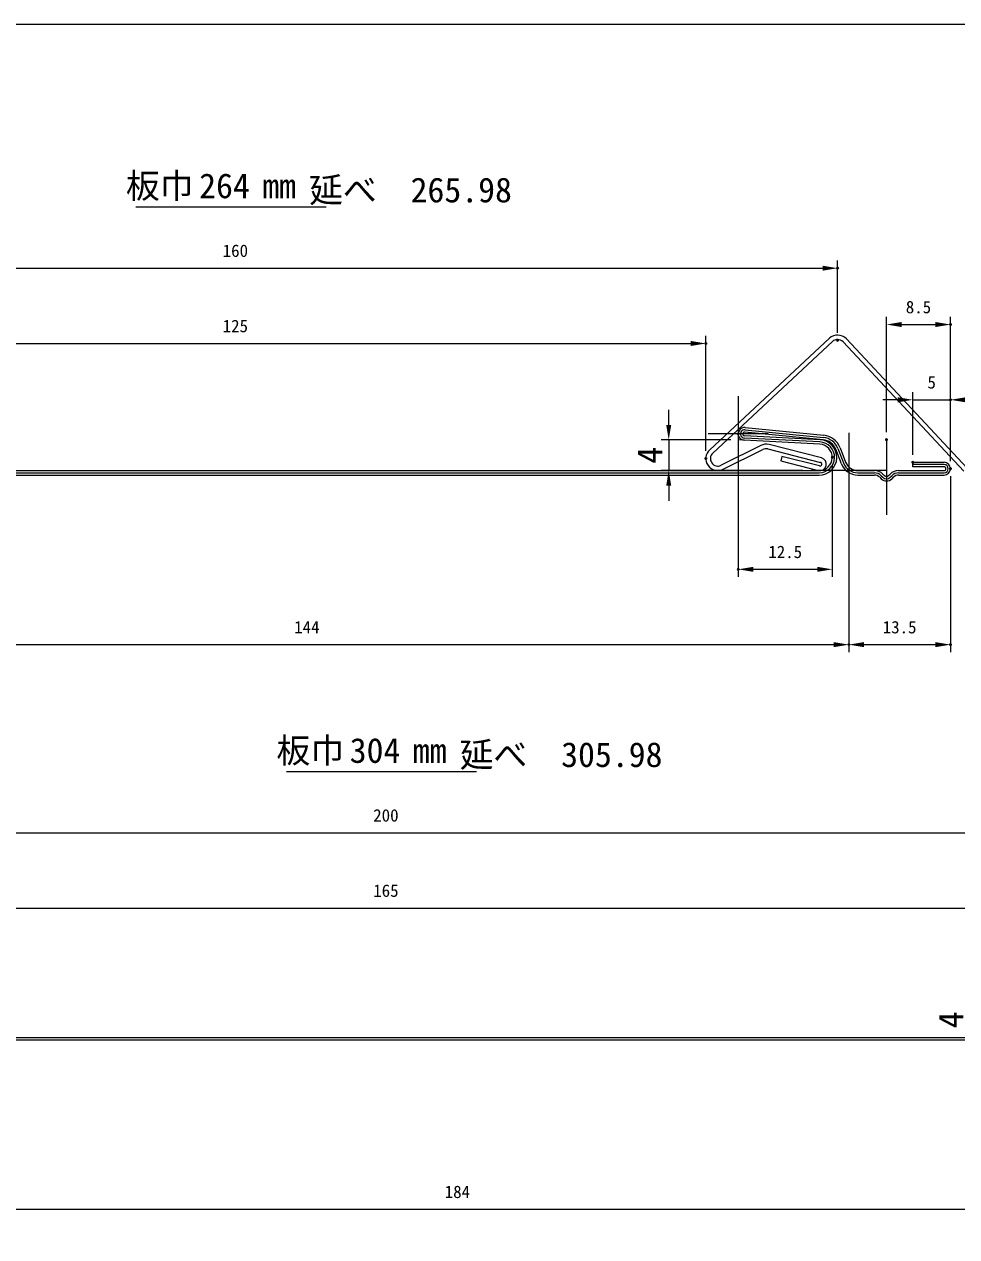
# Model space of a CAD drawing. Units: millimetres on the paper. Extents: x -196 to 195, y -129 to 136.
# Drawn here: x -72.3 to 51.6, y -25.4 to 135.6 of the extents above; entities that cross this region are included whole.
import ezdxf
from ezdxf.enums import TextEntityAlignment as Align

# ---------------------------------------------------------------- set-up
doc = ezdxf.new("R2010")
doc.units = ezdxf.units.MM
doc.header["$PDMODE"] = 32
doc.header["$PDSIZE"] = 0.2
doc.layers.add('0-0', color=7, linetype='Continuous', lineweight=18)
doc.layers.add('0-8', color=3, linetype='Continuous', lineweight=18)
doc.layers.add('0-9', color=7, linetype='Continuous')
doc.styles.add('ＭＳ ゴシック', font='')
doc.styles.get('ＭＳ ゴシック').set_extended_font_data('MS Gothic')

# ---------------------------------------------------------------- blocks, each defined once
blk = doc.blocks.new('D5')
at = {"layer": '0-8'}
for p, q in [((130, 304.239), (130, 322)), ((134, 320), (526, 320)), ((530, 302.839), (530, 322))]:
    blk.add_line(p, q, dxfattribs=at)
at = {"layer": '0-8', "color": 7}
for points in [[(134, 320.667), (134, 319.333), (130, 320)], [(526, 320.667), (526, 319.333), (530, 320)]]:
    blk.add_solid(points, dxfattribs=at)
at = {"layer": '0-9'}
for p in [(530, 320), (130, 302.239), (530, 300.839)]:
    blk.add_point(p, dxfattribs=at)
at = {"layer": '0-8', "color": 7, "style": 'ＭＳ ゴシック'}
blk.add_text('200', height=3.299, dxfattribs=at).set_placement((326.625, 322), align=Align.BOTTOM_LEFT)
blk = doc.blocks.new('D14')
at = {"layer": '0-8'}
for p, q in [((165, 268.239), (165, 302)), ((169, 300), (491, 300)), ((495, 271.439), (495, 302))]:
    blk.add_line(p, q, dxfattribs=at)
at = {"layer": '0-8', "color": 7}
for points in [[(169, 300.667), (169, 299.333), (165, 300)], [(491, 300.667), (491, 299.333), (495, 300)]]:
    blk.add_solid(points, dxfattribs=at)
at = {"layer": '0-9'}
for p in [(495, 300), (495, 269.439), (165, 266.239)]:
    blk.add_point(p, dxfattribs=at)
at = {"layer": '0-8', "color": 7, "style": 'ＭＳ ゴシック'}
blk.add_text('165', height=3.299, dxfattribs=at).set_placement((326.625, 302), align=Align.BOTTOM_LEFT)
blk = doc.blocks.new('D6')
at = {"layer": '0-8'}
for p, q in [((165, 264.239), (165, 218)), ((533, 264.239), (533, 218)), ((169, 220), (529, 220))]:
    blk.add_line(p, q, dxfattribs=at)
at = {"layer": '0-8', "color": 7}
for points in [[(169, 220.667), (169, 219.333), (165, 220)], [(529, 220.667), (529, 219.333), (533, 220)]]:
    blk.add_solid(points, dxfattribs=at)
at = {"layer": '0-9'}
for p in [(165, 266.239), (533, 266.239), (533, 220)]:
    blk.add_point(p, dxfattribs=at)
at = {"layer": '0-8', "color": 7, "style": 'ＭＳ ゴシック'}
blk.add_text('184', height=3.299, dxfattribs=at).set_placement((345.625, 222), align=Align.BOTTOM_LEFT)
blk = doc.blocks.new('D24')
at = {"layer": '0-8'}
for p, q in [((165, 414.239), (165, 368)), ((453, 414.239), (453, 368)), ((169, 370), (449, 370))]:
    blk.add_line(p, q, dxfattribs=at)
at = {"layer": '0-8', "color": 7}
for points in [[(169, 370.667), (169, 369.333), (165, 370)], [(449, 370.667), (449, 369.333), (453, 370)]]:
    blk.add_solid(points, dxfattribs=at)
at = {"layer": '0-9'}
for p in [(165, 416.239), (453, 416.239), (453, 370)]:
    blk.add_point(p, dxfattribs=at)
at = {"layer": '0-8', "color": 7, "style": 'ＭＳ ゴシック'}
blk.add_text('144', height=3.299, dxfattribs=at).set_placement((305.625, 372), align=Align.BOTTOM_LEFT)
blk = doc.blocks.new('D30')
at = {"layer": '0-8'}
for p, q in [((453, 414.239), (453, 368)), ((480, 414.739), (480, 368)), ((457, 370), (476, 370))]:
    blk.add_line(p, q, dxfattribs=at)
at = {"layer": '0-8', "color": 7}
for points in [[(457, 370.667), (457, 369.333), (453, 370)], [(476, 370.667), (476, 369.333), (480, 370)]]:
    blk.add_solid(points, dxfattribs=at)
at = {"layer": '0-9'}
for p in [(453, 416.239), (480, 416.739), (480, 370)]:
    blk.add_point(p, dxfattribs=at)
at = {"layer": '0-8', "color": 7, "style": 'ＭＳ ゴシック'}
blk.add_text('13.5', height=3.299, dxfattribs=at).set_placement((462, 372), align=Align.BOTTOM_LEFT)
blk = doc.blocks.new('D29')
at = {"layer": '0-8'}
for p, q in [((423.6, 423.983), (423.6, 388)), ((448.6, 417.739), (448.6, 388)), ((444.6, 390), (427.6, 390))]:
    blk.add_line(p, q, dxfattribs=at)
at = {"layer": '0-8', "color": 7}
for points in [[(427.6, 390.667), (427.6, 389.333), (423.6, 390)], [(444.6, 390.667), (444.6, 389.333), (448.6, 390)]]:
    blk.add_solid(points, dxfattribs=at)
at = {"layer": '0-9'}
for p in [(423.6, 425.983), (448.6, 419.739), (423.6, 390)]:
    blk.add_point(p, dxfattribs=at)
at = {"layer": '0-8', "color": 7, "style": 'ＭＳ ゴシック'}
blk.add_text('12.5', height=3.299, dxfattribs=at).set_placement((431.6, 392), align=Align.BOTTOM_LEFT)
blk = doc.blocks.new('D32')
at = {"layer": '0-8'}
for p, q in [((165, 418.239), (165, 452)), ((415, 421.439), (415, 452)), ((169, 450), (411, 450))]:
    blk.add_line(p, q, dxfattribs=at)
at = {"layer": '0-8', "color": 7}
for points in [[(169, 450.667), (169, 449.333), (165, 450)], [(411, 450.667), (411, 449.333), (415, 450)]]:
    blk.add_solid(points, dxfattribs=at)
at = {"layer": '0-9'}
for p in [(415, 450), (415, 419.439), (165, 416.239)]:
    blk.add_point(p, dxfattribs=at)
at = {"layer": '0-8', "color": 7, "style": 'ＭＳ ゴシック'}
blk.add_text('125', height=3.299, dxfattribs=at).set_placement((286.625, 452), align=Align.BOTTOM_LEFT)
blk = doc.blocks.new('D23')
at = {"layer": '0-8'}
for p, q in [((130, 454.239), (130, 472)), ((450, 452.839), (450, 472)), ((134, 470), (446, 470))]:
    blk.add_line(p, q, dxfattribs=at)
at = {"layer": '0-8', "color": 7}
for points in [[(134, 470.667), (134, 469.333), (130, 470)], [(446, 470.667), (446, 469.333), (450, 470)]]:
    blk.add_solid(points, dxfattribs=at)
at = {"layer": '0-9'}
for p in [(450, 470), (130, 452.239), (450, 450.839)]:
    blk.add_point(p, dxfattribs=at)
at = {"layer": '0-8', "color": 7, "style": 'ＭＳ ゴシック'}
blk.add_text('160', height=3.299, dxfattribs=at).set_placement((286.625, 472), align=Align.BOTTOM_LEFT)
blk = doc.blocks.new('D31')
at = {"layer": '0-8'}
for p, q in [((463, 426.453), (463, 457.039)), ((467, 455.039), (476, 455.039)), ((480, 418.739), (480, 457.039))]:
    blk.add_line(p, q, dxfattribs=at)
at = {"layer": '0-8', "color": 7}
for points in [[(467, 455.705), (467, 454.372), (463, 455.039)], [(476, 455.705), (476, 454.372), (480, 455.039)]]:
    blk.add_solid(points, dxfattribs=at)
at = {"layer": '0-9'}
for p in [(480, 455.039), (463, 424.453), (480, 416.739)]:
    blk.add_point(p, dxfattribs=at)
at = {"layer": '0-8', "color": 7, "style": 'ＭＳ ゴシック'}
blk.add_text('8.5', height=3.299, dxfattribs=at).set_placement((468.125, 457.039), align=Align.BOTTOM_LEFT)
blk = doc.blocks.new('D28')
at = {"layer": '0-8'}
for p, q in [((466, 435.039), (462, 435.039)), ((470, 420.439), (470, 437.039)), ((470, 435.039), (480, 435.039)), ((480, 418.739), (480, 437.039)), ((484, 435.039), (488, 435.039))]:
    blk.add_line(p, q, dxfattribs=at)
at = {"layer": '0-8', "color": 7}
for points in [[(466, 435.705), (466, 434.372), (470, 435.039)], [(484, 435.705), (484, 434.372), (480, 435.039)]]:
    blk.add_solid(points, dxfattribs=at)
at = {"layer": '0-9'}
for p in [(480, 435.039), (470, 418.439), (480, 416.739)]:
    blk.add_point(p, dxfattribs=at)
at = {"layer": '0-8', "color": 7, "style": 'ＭＳ ゴシック'}
blk.add_text('5', height=3.299, dxfattribs=at).set_placement((473.875, 437.039), align=Align.BOTTOM_LEFT)

msp = doc.modelspace()

# ---------------------------------------------------------------- linework, layer by layer
at = {"layer": '0-0', "color": 3}
for p, q in [((-57.497, 111.351), (-32.218, 111.351)), ((13.301, 82.399), (13.301, 84.399)), ((21.535, 80.399), (12.301, 80.399)), ((13.301, 80.399), (13.301, 76.333)), ((31.135, 76.333), (12.301, 76.333)), ((13.301, 74.333), (13.301, 72.333)), ((-37.497, 36.351), (-12.218, 36.351))]:
    msp.add_line(p, q, dxfattribs=at)
at = {"layer": '0-0', "color": 5}
for p, q in [((34.645, 93.905), (18.745, 79.105)), ((19.153, 78.665), (35.053, 93.465)), ((36.466, 93.416), (52.5, 76.242)), ((52.938, 76.651), (36.904, 93.825)), ((25.518, 79.664), (20.283, 77.039)), ((20.552, 76.503), (25.787, 79.127)), ((26.482, 79.202), (33.446, 77.426)), ((33.595, 78.007), (26.63, 79.784))]:
    msp.add_line(p, q, dxfattribs=at)
at = {"layer": '0-0'}
for p, q in [((22.535, 86.206), (22.535, 76.206)), ((26.535, 81.206), (18.535, 81.206)), ((33.392, 80.131), (23.356, 80.657)), ((23.439, 81.753), (33.861, 80.722)), ((37.235, 81.333), (37.235, 71.333)), ((23.34, 80.357), (22.535, 80.399)), ((35.78, 79.263), (36.522, 77.344)), ((-106.331, 76.033), (33.285, 76.033)), ((42.235, 76.333), (32.235, 76.333)), ((38.434, 76.033), (40.621, 76.033)), ((43.849, 76.033), (49.885, 76.033)), ((49.885, 77.133), (45.735, 77.133)), ((41.54, 75.653), (41.74, 75.453)), ((42.73, 75.453), (42.93, 75.653)), ((-106.331, 1.033), (73.285, 1.033))]:
    msp.add_line(p, q, dxfattribs=at)
at = {"layer": '0-0', "color": 4}
for p, q in [((33.408, 80.43), (23.372, 80.956)), ((33.832, 80.424), (23.409, 81.455)), ((23.468, 82.052), (33.891, 81.021)), ((33.376, 79.831), (23.34, 80.357)), ((36.242, 77.236), (35.5, 79.155)), ((36.06, 79.371), (36.802, 77.452)), ((45.735, 76.833), (45.735, 77.433)), ((45.735, 77.433), (49.885, 77.433)), ((-106.331, 76.333), (33.285, 76.333)), ((-106.331, 75.733), (33.285, 75.733)), ((38.434, 76.333), (40.621, 76.333)), ((38.434, 75.733), (40.621, 75.733)), ((41.752, 75.865), (41.952, 75.665)), ((42.518, 75.665), (42.718, 75.865)), ((43.849, 76.333), (49.885, 76.333)), ((43.849, 75.733), (49.885, 75.733)), ((49.885, 76.833), (45.735, 76.833)), ((41.328, 75.441), (41.528, 75.241)), ((43.142, 75.441), (42.942, 75.241)), ((-106.331, 0.733), (73.285, 0.733))]:
    msp.add_line(p, q, dxfattribs=at)
at = {"layer": '0-0', "color": 1}
msp.add_line((42.235, 80.441), (42.235, 70.441), dxfattribs=at)
at = {"layer": '0-0', "color": 5}
for points in [[(-196.201, 135.614), (193.799, 135.614), (194.034, -129.186)], [(33.323, 76.941), (28.332, 78.214), (28.184, 77.633), (33.174, 76.36)]]:
    msp.add_lwpolyline(points, dxfattribs=at)
for centre, radius, start, end in [((35.735, 92.733), 1.6, 43.03332, 132.94793), ((35.735, 92.733), 1, 43.03332, 132.94793), ((19.835, 77.933), 1.6, 132.94793, 296.62532), ((26.235, 78.233), 1.6, 75.68805, 116.62532), ((26.235, 78.233), 1, 75.68805, 116.62532), ((19.835, 77.933), 1, 132.94793, 296.62532), ((33.384, 77.183), 0.85, 255.68805, 75.68805), ((33.384, 77.183), 0.25, 255.68805, 75.68805)]:
    msp.add_arc(centre, radius, start, end, dxfattribs=at)
at = {"layer": '0-0', "color": 4}
for centre, radius, start, end in [((23.385, 81.206), 0.85, 84.35104, 267), ((23.385, 81.206), 0.25, 84.35104, 267), ((33.635, 78.433), 2.6, 21.14644, 84.35104), ((33.285, 78.083), 2.35, 270, 87), ((33.285, 78.083), 1.75, 270, 87), ((33.635, 78.433), 2, 21.14644, 84.35104), ((38.434, 78.083), 1.75, 201.14644, 270), ((49.885, 76.583), 0.85, 270, 90), ((38.434, 78.083), 2.35, 201.14644, 270), ((40.621, 74.733), 1.6, 45, 90), ((40.621, 74.733), 1, 45, 90), ((43.849, 74.733), 1.6, 90, 135), ((43.849, 74.733), 1, 90, 135), ((49.885, 76.583), 0.25, 270, 90), ((42.235, 75.948), 1, 225, 315), ((42.235, 75.948), 0.4, 225, 315)]:
    msp.add_arc(centre, radius, start, end, dxfattribs=at)
at = {"layer": '0-0'}
for centre, radius, start, end in [((23.385, 81.206), 0.55, 84.35104, 267), ((33.635, 78.433), 2.3, 21.14644, 84.35104), ((33.285, 78.083), 2.05, 270, 87), ((38.434, 78.083), 2.05, 201.14644, 270), ((40.621, 74.733), 1.3, 45, 90), ((43.849, 74.733), 1.3, 90, 135), ((49.885, 76.583), 0.55, 270, 90), ((42.235, 75.948), 0.7, 225, 315)]:
    msp.add_arc(centre, radius, start, end, dxfattribs=at)
for points in [[(12.968, 82.399), (13.634, 82.399), (13.301, 80.399)], [(12.968, 74.333), (13.634, 74.333), (13.301, 76.333)]]:
    msp.add_solid(points, dxfattribs=at)

# ---------------------------------------------------------------- block references
at = {"layer": '0-0', "xscale": 0.5, "yscale": 0.5}
for name in ['D23', 'D31', 'D32', 'D28', 'D29', 'D24', 'D30', 'D5', 'D14', 'D6']:
    msp.add_blockref(name, (-189.265, -131.786), dxfattribs=at)

# ---------------------------------------------------------------- texts
at = {"layer": '0-0', "style": 'ＭＳ ゴシック'}
for s, p in [('板巾', (-58.811, 111.518)), ('264', (-49.078, 111.518)), ('mm', (-40.695, 111.518)), ('延べ\u3000265.98', (-34.49, 110.967)), ('板巾', (-38.811, 36.518)), ('304', (-29.078, 36.518)), ('延べ\u3000305.98', (-14.49, 35.967)), ('mm', (-20.695, 36.518))]:
    msp.add_text(s, height=3.299, dxfattribs=at).set_placement(p, align=Align.BOTTOM_LEFT)
for p in [(13.426, 77.241), (53.426, 2.241)]:
    msp.add_text('4', height=3.299, rotation=90, dxfattribs=at).set_placement(p, align=Align.BOTTOM_LEFT)

doc.saveas('drawing.dxf')
